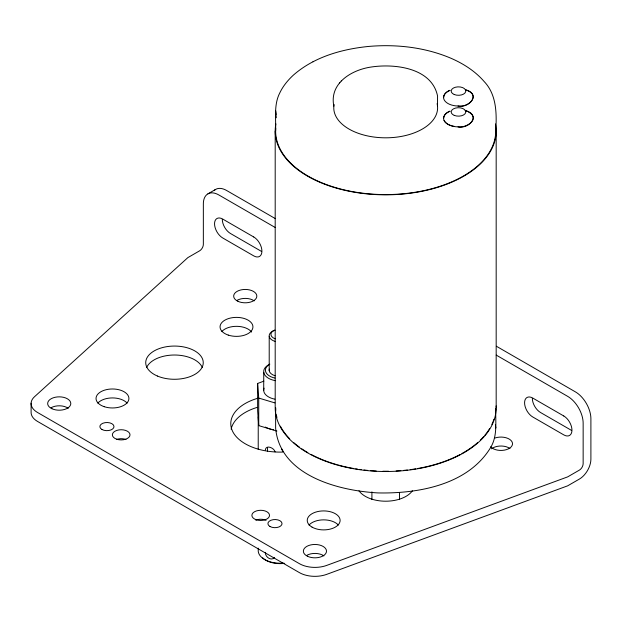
<?xml version="1.0" encoding="UTF-8"?>
<svg xmlns="http://www.w3.org/2000/svg" width="622" height="622" viewBox="0 0 622 622"><rect width="100%" height="100%" fill="white"/><g stroke="black" fill="none" stroke-linecap="round" stroke-linejoin="round"><path stroke-width="0.93" d="M258.223 548.145L258.223 550.081A21.879 12.634 0 0 0 283.321 563.081M258.223 449.325L258.231 418.318A21.879 12.634 0 0 1 258.285 416.67M399.487 499.334L399.487 492.577M263.705 390.616L263.751 372.391M437.515 106.16L437.554 95.998C431.754 67.814 394.822 63.467 371.28 67.013C351.78 69.757 329.054 83.231 333.851 106.16M265.314 449.994C265.897 444.302 274.286 447.957 275.095 451.875M443.572 97.685C443.517 93.953 446.899 91.395 450.087 90.291C447.008 91.566 443.548 93.984 443.572 97.685A14.905 8.607 0 0 0 458.002 106.012C469.563 108.337 480.892 94.241 465.925 89.825M443.572 118.538C443.517 114.813 446.899 112.255 450.087 111.151C447.008 112.426 443.548 114.845 443.572 118.538A14.905 8.607 0 0 0 458.002 126.872C469.563 129.197 480.892 115.101 465.925 110.685M491.621 445.756C497.53 434.312 495.392 421.001 495.742 408.677M491.349 446.332C469.042 484.662 418.863 493.798 377.935 492.919C338.399 490.758 279.76 475.496 275.632 428.084L275.632 407.705A110.055 63.537 0 0 0 275.725 410.38M339.387 82.889L339.791 82.454M341.237 80.899L341.626 80.479M274.574 557.483C271.145 561.51 265.05 556.846 265.314 552.383M207.888 193.877L215.64 189.407M495.742 131.04C496.807 113.958 496.791 94.731 484.095 81.466C475.115 71.087 463.297 63.599 450.787 58.173C425.02 47.272 396.432 44.038 368.69 46.432C341.711 49.115 313.9 56.991 293.203 75.278C287.745 80.347 282.932 86.217 279.752 92.989C273.703 104.737 276.059 118.405 275.632 131.04M312.983 61.765L313.379 61.57M276.883 431.062L258.736 425.619L257.632 411.018L257.632 383.455L263.852 381.162M458.002 106.012C468.164 107.901 481.77 95.213 465.995 90.058M458.002 126.872C466.329 128.272 481.164 118.748 468.265 111.851M257.632 383.455L258.736 398.057L274.908 402.908M465.194 110.646L467.604 111.47M275.352 218.633L226.602 190.487A21.925 12.658 60 0 0 214.302 190.394M496.395 346.252L575.397 391.868A21.925 12.658 60 0 1 590.9 418.715L590.9 459.168A16.226 9.369 -60 0 1 579.432 479.041L567.645 485.836L326.698 574.363A21.925 12.658 0 0 1 299.431 572.637L37.514 421.421A21.925 12.658 0 0 1 31.1 412.145L31.1 403.188M275.165 227.473L218.851 194.966A21.925 12.658 60 0 0 203.347 203.915L203.347 244.368A5.264 3.04 -60 0 1 199.631 250.814L187.852 257.617L34.521 396.727A21.925 12.658 0 0 0 37.514 412.472L299.431 563.688A21.925 12.658 0 0 0 326.698 565.414L567.645 476.887L579.432 470.084A5.264 3.04 -60 0 0 583.148 463.647L583.148 423.185A21.925 12.658 60 0 0 567.645 396.338L496.208 355.092M261.481 251.405L230.482 233.507A11.577 6.686 60 0 1 222.295 219.325M571.525 430.401L540.518 412.503A11.577 6.686 60 0 1 532.331 398.329M282.924 451.494L281.805 449.068L282.66 450.927M495.392 424.531L495.742 428.084L495.439 424.989M276.323 117.776L275.632 110.662L276.005 114.534M371.909 491.846L371.917 499.606M496.177 131.04L496.177 407.705M275.196 131.04L275.196 407.705A110.491 63.794 0 0 0 387.234 471.492A110.491 63.794 0 0 0 496.131 405.917M269.209 336.323L269.209 370.689M267.538 447.521L267.538 451.385M258.736 398.057L258.736 425.619M275.048 341.377A10.916 6.306 0 0 1 269.171 335.794A10.916 6.306 0 0 1 275.01 330.204M275.048 375.742A10.916 6.306 0 0 1 269.318 369.11M275.196 338.827A9.167 5.287 0 0 1 274.527 330.142M273.517 429.818A21.879 12.634 0 0 1 265.306 427.081M275.577 380.687A16.397 9.47 0 0 1 264.078 373.628A16.397 9.47 0 0 1 269.349 364.43M275.01 378.083A14.648 8.451 0 0 1 269.816 364.119M284.713 563.322A20.122 11.616 0 0 1 262.671 557.848M274.885 399.176A16.397 9.47 0 0 1 264.078 388.151M491.512 448.827A11.577 6.686 0 0 1 509.947 448.493M309.025 525.046A16.444 9.493 0 0 1 323.681 519.86A16.444 9.493 0 0 1 338.329 525.046M255.751 520.116A8.817 5.085 0 0 1 266.107 520.303M237.06 300.348A11.577 6.686 0 0 1 254.242 300.869M221.844 331.51A16.444 9.493 0 0 1 237.013 326.332A16.444 9.493 0 0 1 251.583 332.047M231.135 429.172A49.301 28.464 0 0 1 256.956 407.449M306.739 555.376A11.577 6.686 0 0 1 323.922 555.897M97.825 403.11A16.444 9.493 0 0 1 112.481 397.924A16.444 9.493 0 0 1 127.129 403.11M116.866 439.342A8.817 5.085 0 0 1 125.994 439.505M146.598 367.563A28.76 16.607 0 0 1 174.487 355.014A28.76 16.607 0 0 1 202.375 367.563M51.043 407.752A11.577 6.686 0 0 1 68.226 408.273M495.058 437.997A11.577 6.686 0 0 1 511.027 440.469A11.577 6.686 0 0 1 506.417 449.644A11.577 6.686 0 0 1 490.634 446.783M282.847 452.062A49.301 28.464 0 0 1 232.472 431.038A49.301 28.464 0 0 1 257.765 398.259M412.386 490.781A28.76 16.607 0 0 1 385.687 501.208A28.76 16.607 0 0 1 358.987 490.781M495.726 408.592A110.055 63.537 0 0 1 495.563 411.266M493.915 419.228A110.055 63.537 0 0 1 492.982 421.84M492.624 422.711A110.055 63.537 0 0 1 491.854 424.437M489.561 428.69A110.055 63.537 0 0 1 484.841 435.276M483.621 436.691A110.055 63.537 0 0 1 480.301 440.158M477.533 442.708A110.055 63.537 0 0 1 461.905 453.539M460.264 454.425A110.055 63.537 0 0 1 444.24 461.508M443.362 461.819A110.055 63.537 0 0 1 417.517 468.529M415.698 468.832A110.055 63.537 0 0 1 410.178 469.649M407.394 469.999A110.055 63.537 0 0 1 403.655 470.395M400.832 470.636A110.055 63.537 0 0 1 396.121 470.955M388.532 471.219A110.055 63.537 0 0 1 382.841 471.219M376.193 471.009A110.055 63.537 0 0 1 370.541 470.636M367.719 470.395A110.055 63.537 0 0 1 363.979 469.999M361.195 469.649A110.055 63.537 0 0 1 359.353 469.4M357.51 469.128A110.055 63.537 0 0 1 355.675 468.84M353.848 468.529A110.055 63.537 0 0 1 337.933 464.953M337.007 464.688A110.055 63.537 0 0 1 328.004 461.819M327.133 461.508A110.055 63.537 0 0 1 311.101 454.425M307.867 452.637A110.055 63.537 0 0 1 301.779 448.82M299.641 447.319A110.055 63.537 0 0 1 293.833 442.708M289.697 438.79A110.055 63.537 0 0 1 280.374 426.148M276.938 417.471A110.055 63.537 0 0 1 276.323 414.82M495.485 123.895A110.491 63.794 0 0 1 385.687 194.834A110.491 63.794 0 0 1 275.888 123.895M495.563 127.479A110.055 63.537 0 0 1 386.456 194.577A110.055 63.537 0 0 1 275.725 128.365M454.612 126.453A14.905 8.607 0 0 1 444.069 120.365M437.087 103.649A51.914 29.973 0 0 1 386.417 137.812A51.914 29.973 0 0 1 334.1 104.488M253.729 236.974L222.73 219.076A11.577 6.686 60 0 0 214.543 223.803A11.577 6.686 60 0 0 222.73 237.977L253.729 255.875A11.577 6.686 60 0 0 261.916 251.156A11.577 6.686 60 0 0 253.729 236.974M563.773 415.978L532.766 398.072A11.577 6.686 60 0 0 524.579 402.799A11.577 6.686 60 0 0 532.766 416.981L563.773 434.879A11.577 6.686 60 0 0 571.96 430.152A11.577 6.686 60 0 0 563.773 415.978M312.05 527.114A16.444 9.493 0 0 0 339.558 522.861A16.444 9.493 0 0 0 319.42 511.237A16.444 9.493 0 0 0 312.05 527.114M307.641 556.34A11.577 6.686 0 0 0 326.356 552.196A11.577 6.686 0 0 0 310.775 544.911A11.577 6.686 0 0 0 307.641 556.34M228.274 335.095A16.444 9.493 0 0 0 252.936 326.869A16.444 9.493 0 0 0 228.274 318.651A16.444 9.493 0 0 0 228.274 335.095M101.938 429.475A7.06 4.074 0 0 0 113.748 427.648A7.06 4.074 0 0 0 105.102 422.657A7.06 4.074 0 0 0 101.938 429.475M116.78 439.233A8.817 5.085 0 0 0 130.006 434.825A8.817 5.085 0 0 0 116.78 430.416A8.817 5.085 0 0 0 116.78 439.233M104.255 406.695A16.444 9.493 0 0 0 128.917 398.469A16.444 9.493 0 0 0 104.255 390.251A16.444 9.493 0 0 0 104.255 406.695M256.303 519.782A8.817 5.085 0 0 0 269.52 515.374A8.817 5.085 0 0 0 256.303 510.965A8.817 5.085 0 0 0 256.303 519.782M237.962 301.32A11.577 6.686 0 0 0 256.684 297.168A11.577 6.686 0 0 0 241.103 289.883A11.577 6.686 0 0 0 237.962 301.32M157.405 376.03A28.76 16.607 0 0 0 203.067 364.531A28.76 16.607 0 0 0 162.987 347.449A28.76 16.607 0 0 0 157.405 376.03M269.979 526.492A7.06 4.074 0 0 0 281.789 524.665A7.06 4.074 0 0 0 273.144 519.673A7.06 4.074 0 0 0 269.979 526.492M51.937 408.716A11.577 6.686 0 0 0 70.659 404.572A11.577 6.686 0 0 0 55.078 397.287A11.577 6.686 0 0 0 51.937 408.716M454.231 94.513A7.308 4.222 0 0 0 465.746 91.473A7.308 4.222 0 0 0 455.428 87.236A7.308 4.222 0 0 0 454.231 94.513M454.231 115.373A7.308 4.222 0 0 0 465.746 112.333A7.308 4.222 0 0 0 455.428 108.096A7.308 4.222 0 0 0 454.231 115.373"/></g></svg>
